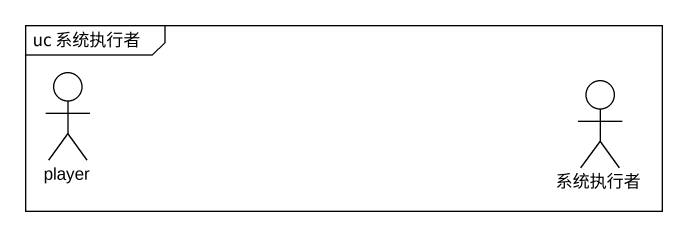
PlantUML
@startuml
mainframe uc 系统执行者
actor player
actor 系统执行者
@enduml
